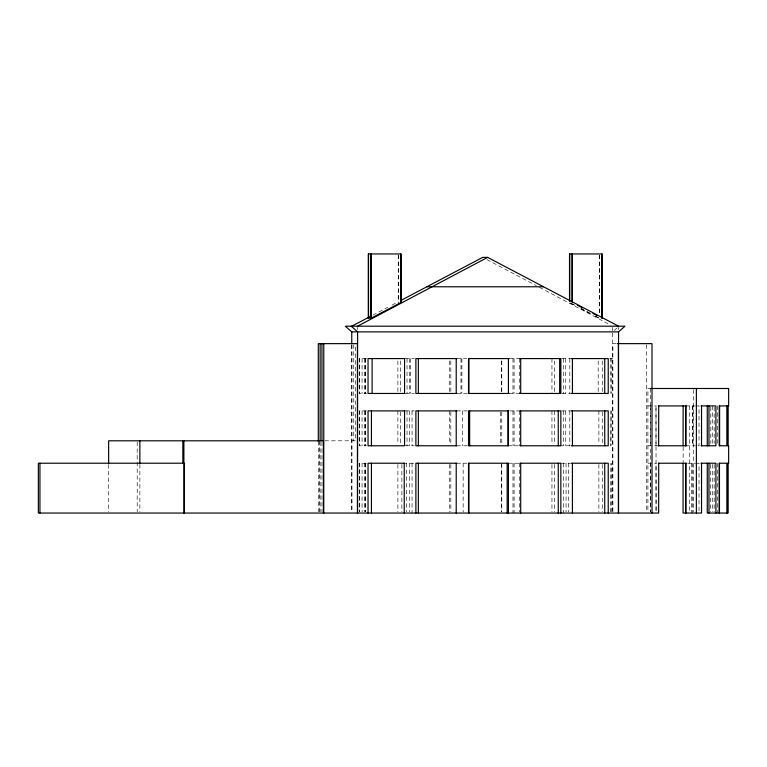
<?xml version="1.0" encoding="UTF-8"?>
<svg xmlns="http://www.w3.org/2000/svg" width="767" height="767" viewBox="0 0 767 767"><rect width="100%" height="100%" fill="white"/><g stroke="black" fill="none" stroke-linecap="round" stroke-linejoin="round"><path stroke-width="0.58" stroke-dasharray="3.83 2.88" d="M614.3 330.462L619.065 326.196M372.935 315.093L387.766 307.318M392.004 305.103L397.306 302.323M616.361 343.635L612.891 343.635L612.891 511.857M366.568 358.582L359.253 358.582L359.253 393.461L366.568 393.461M405.005 358.582L414.333 358.582M456.844 358.582L466.882 358.582M509.518 358.582L520.141 358.582M561.914 358.582L572.403 358.582M609.679 358.582L612.891 358.582M651.423 388.486L647.904 388.486L647.904 511.867M405.005 393.461L414.333 393.461M456.844 393.461L468.858 393.461M509.307 393.461L520.141 393.461M561.914 393.461L570.782 393.461M647.904 405.925L656.331 405.925M685.717 405.925L695.353 405.925M695.966 405.925L699.025 405.925L699.025 445.78L695.966 445.78M366.568 410.901L359.253 410.901L359.253 445.78L366.568 445.78M405.11 410.901L414.333 410.901M456.844 410.901L467.41 410.901M509.614 410.901L520.141 410.901M561.722 410.901L572.403 410.901M324.767 440.804L355.591 440.804L355.591 344.824M405.11 445.78L414.333 445.78M456.844 445.78L467.41 445.78M507.955 445.78L520.141 445.78M559.411 445.78L570.782 445.78M647.904 445.78L658.642 445.78M685.717 445.78L695.353 445.78M366.568 463.22L359.253 463.22L359.253 511.867M403.011 463.22L414.333 463.22M456.844 463.22L466.882 463.22M508.281 463.22L520.141 463.22M561.271 463.22L570.782 463.22M647.971 463.22L656.331 463.22M687.539 463.22L695.353 463.22M695.822 463.22L699.025 463.22L699.025 511.867M574.847 305.266L569.507 302.543L575.691 305.812M581.031 308.526L591.338 313.962M595.46 316.138L598.557 317.768M580.849 308.526L591.156 313.962M595.278 316.138L598.375 317.768M486.911 259.591L536.344 285.669M539.489 287.328L610.618 325.093M717.691 405.925L717.691 445.78M717.691 463.22L717.691 513.046M714.163 407.095L714.163 443.441M714.163 464.409L714.163 511.867M712.275 405.925L712.275 443.441M712.275 464.409L712.275 511.867M710.798 407.095L710.798 443.441M710.472 464.409L710.472 511.867M693.656 389.684L693.656 511.857M692.908 405.925L692.908 445.78M692.313 405.925L692.313 445.78M692.313 463.22L692.313 513.046M691.546 463.22L691.546 513.046M689.734 405.925L689.734 511.867M683.148 446.95L683.148 462.06M655.996 445.78L655.996 405.925L656.073 511.867L655.996 463.22M650.617 388.486L650.617 511.867M650.55 405.925L650.55 445.78M650.55 463.22L650.55 511.867M646.514 344.834L646.514 511.857M618.547 327.336L618.547 329.609M612.708 327.336L612.708 330.75M612.708 333.07L612.708 511.857M611.05 358.582L611.05 393.461L610.896 358.582M611.05 511.867L611.05 463.22L610.896 511.867M602.258 360.912L602.258 392.301M602.258 412.071L602.258 443.46M602.258 464.409L602.258 511.867M599.593 255.143L599.593 314.738M599.401 255.143L599.401 314.738M598.874 410.901L598.874 443.46M598.874 464.409L598.874 511.867M598.193 360.912L598.193 392.301M569.814 358.582L569.814 393.461M569.814 410.901L569.814 445.78M568.424 463.22L568.424 511.867M566.065 463.22L566.065 511.867M565.739 358.582L565.739 393.461M565.739 410.901L565.739 445.78M563.601 463.22L563.601 513.046M563.266 358.582L563.266 393.461M563.266 410.901L563.266 445.78M554.416 360.912L554.416 392.301M554.416 410.901L554.416 443.46M554.416 464.409L554.416 511.867M551.952 358.582L551.952 392.301M551.952 410.901L551.952 443.46M551.952 464.409L551.952 511.867M519.46 358.582L519.46 393.461M519.46 410.901L519.46 445.78M519.46 463.22L519.46 511.867M514.082 358.582L514.082 393.461M514.082 410.901L514.082 445.78M514.082 463.22L514.082 513.046M512.979 358.582L512.979 393.461M512.979 410.901L512.979 445.78M512.979 463.22L512.979 513.046M501.771 360.912L501.771 392.301M501.771 412.071L501.771 443.46M501.771 464.409L501.771 511.867M501.445 360.912L501.445 392.301M501.445 463.22L501.445 511.867M500.65 412.071L500.65 443.46M463.143 463.22L463.143 511.867M462.348 410.901L462.348 445.78M461.878 358.582L461.878 393.461M460.996 358.582L460.996 393.461M450.833 360.912L450.833 392.301M450.833 412.071L450.833 443.46M450.833 464.409L450.833 511.867M449.596 360.912L449.596 392.301M449.596 410.901L449.596 443.46M449.596 464.409L449.596 511.867M412.042 410.901L412.042 445.78M412.042 463.22L412.042 513.046M410.652 358.582L410.652 393.461M409.444 358.582L409.444 393.461M409.444 410.901L409.444 445.78M409.444 463.22L409.444 511.867M407.028 358.582L407.028 393.461M407.028 410.901L407.028 445.78M406.702 463.22L406.702 511.867M401.879 464.409L401.879 511.867M400.489 360.912L400.489 392.301M400.489 412.071L400.489 443.46M398.418 255.133L398.418 302.543M398.236 255.133L398.236 302.543M397.891 360.912L397.891 392.301M397.891 410.901L397.891 443.46M397.891 464.409L397.891 511.867M365.562 358.582L365.562 393.461M365.562 410.901L365.562 445.78M365.562 463.22L365.562 511.867M365.025 358.582L365.025 393.461M365.034 410.901L365.034 445.78M365.034 463.22L365.034 511.867M364.891 358.582L364.891 393.461M364.891 410.901L364.891 445.78M364.891 463.22L364.891 511.867M362.072 358.582L362.072 393.461M362.072 410.901L362.072 445.78M362.072 463.22L362.072 511.867M359.407 358.582L359.407 393.461M359.407 410.901L359.407 445.78M359.407 463.22L359.407 511.867M357.595 327.336L357.595 329.609M353.76 344.824L353.76 440.804M351.928 344.834L351.928 511.857M351.756 344.997L351.756 511.857M321.958 441.984L321.958 511.867M320.127 441.984L320.127 511.867M319.686 440.804L319.686 511.867M318.295 441.466L318.295 511.857M139.872 464.409L139.872 511.867M137.197 441.984L137.197 511.867M108.636 464.486L108.636 511.867M611.05 410.901L610.896 445.78L611.05 410.901"/><path stroke-width="1.15" d="M618.547 331.881L624.971 326.196L345.332 326.196L351.756 331.881L618.547 331.881L618.547 513.046M357.595 326.196L487.63 257.376L618.547 326.196M400.479 300.654L482.702 257.376L487.63 257.376M370.912 253.954L370.912 318.315L400.997 302.543L400.997 253.954L368.342 253.954L368.342 318.315L371.439 316.685M368.342 318.315L371.621 316.685M351.756 326.196L370.825 316.205M426.96 286.781L543.372 286.781M400.997 302.543L400.815 253.954M370.912 318.315L371.094 253.954M617.521 343.635L652.008 343.635L652.008 513.046M456.844 358.582L415.887 358.582L415.887 393.461L456.844 393.461M509.393 358.582L468.532 358.582L468.532 393.461L509.393 393.461M520.141 358.582L560.85 358.582L560.85 393.461L520.141 393.461M571.492 358.582L608.231 358.582L608.231 393.461L571.492 393.461M651.423 388.486L728.65 388.486L728.65 405.925L727.586 405.925L727.586 445.78L728.65 445.78L728.65 463.22L727.586 463.22L727.586 513.046M658.354 405.925L686.436 405.925M701.019 405.925L715.908 405.925L715.908 445.78L701.019 445.78M456.844 410.901L415.887 410.901L415.887 445.78L456.844 445.78M520.141 410.901L560.85 410.901L560.85 445.78L520.141 445.78M571.492 410.901L608.231 410.901L608.231 445.78L571.492 445.78M658.354 445.78L686.436 445.78M404.295 463.22L368.045 463.22L368.045 513.046M456.844 463.22L415.887 463.22L415.887 513.046M520.141 463.22L560.85 463.22L560.85 513.046M571.492 463.22L608.231 463.22L608.231 513.046M658.354 463.22L686.436 463.22M701.019 463.22L715.908 463.22L715.908 513.046M577.417 305.266L582.575 307.979M592.881 313.425L597.004 315.592M351.238 326.196L357.595 331.881L357.595 513.046M728.008 405.925L728.008 445.78M728.008 463.22L728.008 513.046L707.27 513.046L707.27 463.22M726.848 513.046L726.848 463.22L719.206 463.22L719.206 513.046M719.599 405.925L719.599 445.78M719.465 463.22L719.465 513.046M708.976 405.925L708.976 445.78M708.976 463.22L708.976 513.046M707.27 405.925L707.27 445.78M701.527 405.925L701.527 445.78M701.527 463.22L701.527 513.046L683.071 513.046L683.071 463.22M696.378 388.486L696.378 513.046M683.148 405.925L683.071 445.78M658.719 405.925L658.642 445.78M658.719 463.22L658.642 513.046L38.35 513.046L38.35 463.22L184.435 463.22L184.435 513.046M618.375 343.635L618.375 513.046M604.741 358.582L604.741 393.461M604.741 410.901L604.741 445.78M604.741 463.22L604.741 513.046M602.162 318.315L602.162 253.954L569.507 253.954L569.507 301.364M601.98 253.954L601.98 318.315M572.412 358.582L572.412 393.461M572.412 410.901L572.412 445.78M572.412 463.22L572.412 513.046M572.268 253.954L572.268 302.543M572.086 253.954L572.086 301.364M569.689 253.954L569.689 301.364M559.651 358.582L559.651 393.461M558.261 410.901L558.261 445.78M558.261 463.22L558.261 513.046M520.707 358.582L520.707 393.461M520.707 410.901L520.707 445.78M520.707 463.22L520.707 513.046M508.425 358.582L508.425 393.461M508.425 513.046L508.425 463.22L468.532 463.22L468.532 513.046M507.955 410.901L507.955 445.78M507.16 463.22L507.16 513.046M469.653 410.901L469.653 445.78M468.858 358.582L468.858 393.461M468.858 463.22L468.858 513.046M456.221 358.582L456.221 393.461M456.221 410.901L456.221 445.78M456.221 463.22L456.221 513.046M418.351 358.582L418.351 393.461M418.351 410.901L418.351 445.78M418.351 463.22L418.351 513.046M404.238 463.22L404.238 513.046M372.11 358.582L372.11 393.461M371.429 410.901L371.429 445.78M371.429 463.22L371.429 513.046M368.524 253.954L368.524 318.315M357.412 513.046L357.412 343.635L318.295 343.635L318.295 441.466M351.756 331.881L351.756 343.798M323.779 343.635L323.779 513.046M323.396 513.046L323.396 440.804L108.636 440.804L108.636 463.306M321.958 343.635L321.958 440.804M320.127 343.635L320.127 440.804M183.888 440.804L183.888 513.046M182.843 440.804L182.843 463.22M139.872 440.804L139.872 463.22M39.942 463.22L39.942 513.046M404.564 358.582L368.045 358.582L368.045 393.461L404.564 393.461L404.564 358.582M726.848 405.925L719.206 405.925L719.206 445.78L726.848 445.78L726.848 405.925M404.564 410.901L368.045 410.901L368.045 445.78L404.564 445.78L404.564 410.901M508.425 410.901L468.532 410.901L468.532 445.78L508.425 445.78L508.425 410.901M685.794 445.78L685.794 405.925L685.717 445.78M685.794 513.046L685.794 463.22L685.717 513.046"/></g></svg>
